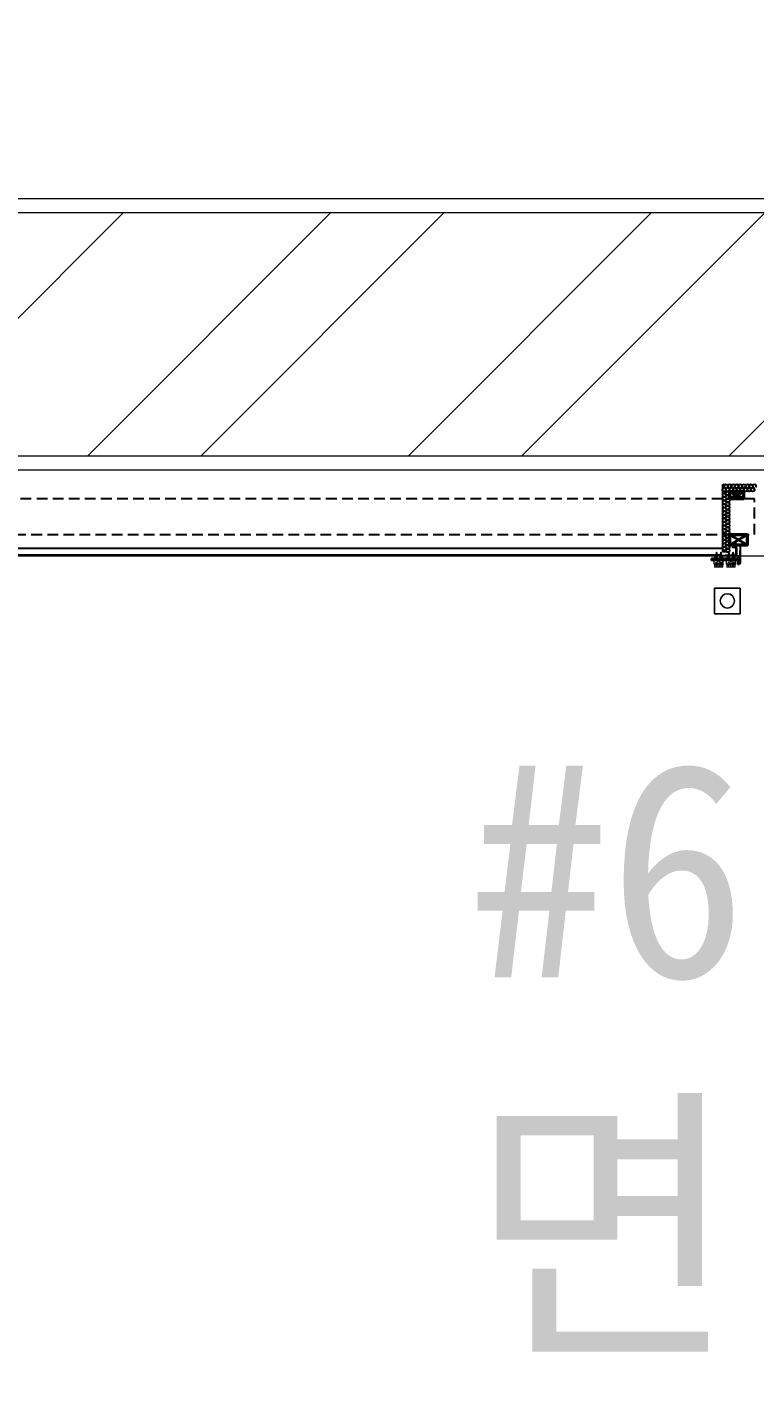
# Model space of a CAD drawing. Header units: millimetres. Extents: x 4003075 to 5615882, y 1445368 to 2591247.
# Drawn here: x 5404935 to 5410025, y 2423456 to 2433065 of the extents above; entities that cross this region are included whole.
import ezdxf

# ---------------------------------------------------------------- set-up
doc = ezdxf.new("R2010")
doc.units = ezdxf.units.MM
doc.linetypes.add('XR-평면도$0$HID', pattern=[2, 1.1, -0.9])
doc.linetypes.add('XR-평면도$0$HIDDEN', pattern=[0.375, 0.25, -0.125])
doc.layers.add('A_Text', color=3, linetype='Continuous')
doc.layers.add('XR-평면도$0$HAT', color=9, linetype='Continuous')
for name, color, linetype, lineweight in [('XR-평면도$0$A-CNTL', 9, 'Continuous', 15), ('XR-평면도$0$A-CONC-LIN1', 9, 'Continuous', 40), ('XR-평면도$0$A-DWXM-SHUT', 9, 'Continuous', 25), ('XR-평면도$0$A-ELEV-LIN3', 9, 'Continuous', 18), ('XR-평면도$0$A-FFXM-EQP', 9, 'Continuous', 15), ('XR-평면도$0$A-WAXM-PANL', 9, 'Continuous', 20), ('XR-평면도$0$A-XXXX-HID', 9, 'Continuous', 18), ('XR-평면도$0$A-XXXX-STL', 9, 'Continuous', 25)]:
    doc.layers.add(name, color=color, linetype=linetype, lineweight=lineweight)
doc.styles.add('돋움', font='')
doc.styles.get('돋움').set_extended_font_data('DotumChe')
pattern_1 = [(45, (5195882, 1106247), (-1122.532, 1122.532), []), (45, (5195882, 1107040.7), (-1122.532, 1122.532), [])]

# ---------------------------------------------------------------- blocks, each defined once
blk = doc.blocks.new('XR-평면도$0$중심선(210216)')
at = {"layer": 'XR-평면도$0$A-CNTL', "ltscale": 300}
blk.add_lwpolyline([(-10000, 90000), (186000, 90000)], dxfattribs=at)
blk = doc.blocks.new('XR-평면도$0$b1')
at = {"layer": 'XR-평면도$0$A-XXXX-HID'}
blk.add_lwpolyline([(0, 180), (180, 180), (180, 0), (0, 0), (0, 180)], dxfattribs=at)
blk.add_circle((90, 90), 50, dxfattribs=at)
blk = doc.blocks.new('XR-평면도$0$단열재(PANEL)')
at = {"layer": 'XR-평면도$0$HAT'}
blk.add_lwpolyline([(0, 0, 0.618034), (-40, 20), (-60, 5, -2), (-60, 45), (-40, 30, 2), (-40, 70), (-60, 55, -2), (-60, 95), (-40, 80, 2), (-40, 120), (-60, 105, -2), (-60, 145), (-40, 130, 2), (-40, 170), (-60, 155, -2), (-60, 195), (-40, 180, 2), (-40, 220), (-60, 205, -2), (-60, 245), (-40, 230, 2), (-40, 270), (-60, 255, -2), (-60, 295), (-40, 280, 2), (-40, 320), (-60, 305, -2), (-60, 345), (-40, 330, 2), (-40, 370), (-60, 355, -2), (-60, 395), (-40, 380, 2), (-40, 420), (-60, 405, -2), (-60, 445), (-40, 430, 2), (-40, 470), (-60, 455, -2), (-60, 495), (-40, 480, 2), (-40, 520), (-60, 505, -2), (-60, 545), (-40, 530, 2), (-40, 570), (-60, 555, -2), (-60, 595), (-40, 580, 2), (-40, 620), (-60, 605, -2), (-60, 645), (-40, 630, 2), (-40, 670), (-60, 655, -2), (-60, 695), (-40, 680, 2), (-40, 720), (-60, 705, -2), (-60, 745), (-40, 730, 2), (-40, 770), (-60, 755, -2), (-60, 795), (-40, 780, 2), (-40, 820), (-60, 805, -2), (-60, 845), (-40, 830, 0.509758), (-1, 842, 0.509758)], format="xyb", dxfattribs=at)
blk = doc.blocks.new('XR-평면도$0$셔터(9600)230515')
at = {"layer": 'XR-평면도$0$A-FFXM-EQP'}
h = blk.add_hatch(color=256, dxfattribs=at)
h.paths.add_polyline_path([(9728.4, 328.7, 0.016306), (9730.1, 328.5, 1.195216), (9732.3, 330, 0.543341), (9730, 329.5, -0.013697), (9728.4, 330)])
h.paths.add_polyline_path([(9728.4, 328.7), (9728.4, 330, -0.012355), (9726.9, 330.4), (9726.8, 330.4, -0.213645), (9726.1, 330.7, -0.195215), (9709.1, 346.5), (9709.1, 345.2, 0.261268)])
at = {"color": 1}
for p, q in [((9727.3, 252.3, 0), (9847.7, 322.7, 0)), ((9727.3, 322.7, 0), (9847.7, 252.3, 0)), ((9727.3, -2.3, 0), (9822.7, -47.7, 0)), ((9727.3, -47.7, 0), (9822.7, -2.3, 0))]:
    blk.add_line(p, q, dxfattribs=at)
at = {"color": 3, "elevation": 0}
for points in [[(9850, 250), (9725, 250), (9725, 325), (9850, 325)], [(9847.7, 252.3), (9727.3, 252.3), (9727.3, 322.7), (9847.7, 322.7)], [(9825, 0), (9725, 0), (9725, -50), (9825, -50)], [(9822.7, -2.3), (9727.3, -2.3), (9727.3, -47.7), (9822.7, -47.7)]]:
    blk.add_lwpolyline(points, close=True, dxfattribs=at)
at = {"layer": 'XR-평면도$0$A-DWXM-SHUT', "ltscale": 20}
for p, q in [((9671.8, 395.9), (279.2, 395.9)), ((9599.7, 433.4), (9599.7, 418.4)), ((9783.8, 433.4), (9599.7, 433.4)), ((9783.8, 418.4), (9599.7, 418.4)), ((9689, 399.1), (9608.2, 399.1)), ((9608.2, 399.1), (9608.2, 395.9)), ((9689, 399.1), (9689, 395.9)), ((9775, 399.1), (9694.2, 399.1)), ((9694.2, 399.1), (9694.2, 395.9)), ((9775, 399.1), (9694.2, 399.1)), ((9694.2, 395.9), (9770.8, 395.9)), ((9770.8, 395.9), (9770.8, 345)), ((9771.8, 395.9), (9771.8, 345)), ((9775, 399.1), (9775, 341.8)), ((9778.8, 449.1), (9783.8, 459.1)), ((9778.8, 449.1), (9782.4, 449.1)), ((9778.8, 402.3), (9795.6, 402.3)), ((9778.8, 402.3), (9778.8, 399.1)), ((9778.8, 399.1), (9798.8, 399.1)), ((9782.4, 449.1), (9785.8, 455.9)), ((9783.8, 459.1), (9793.8, 459.1)), ((9783.8, 449.1), (9783.8, 407.4)), ((9785.8, 455.9), (9791.8, 455.9)), ((9795.6, 448.4), (9791.8, 455.9)), ((9798.8, 449.1), (9793.8, 459.1)), ((9793.8, 449.1), (9793.8, 407.4)), ((9795.6, 448.4), (9795.6, 402.3)), ((9798.8, 449.1), (9798.8, 364.9)), ((9798.8, 326.6), (9798.8, 449.1)), ((9798.8, 449.1), (9800.4, 449.1)), ((9800.4, 325), (9800.4, 449.1)), ((129.2, 345), (9671.8, 345)), ((9746.5, 341.8), (9746.5, 345)), ((9775, 341.8), (9746.5, 341.8)), ((9798.8, 326.6), (9752.5, 326.6)), ((9752.5, 326.6), (9752.5, 325)), ((9798.8, 326.6, 0), (9752.5, 326.6, 0)), ((9752.5, 326.6, 0), (9752.5, 325, 0)), ((9800.4, 325), (9752.5, 325))]:
    blk.add_line(p, q, dxfattribs=at)
for centre, start, end in [((9788.8, 449.1, 0), 0, 180), ((9788.8, 407.4, 0), 180, 0)]:
    blk.add_arc(centre, 5, start, end, dxfattribs=at)
at = {"layer": 'XR-평면도$0$A-FFXM-EQP'}
for p, q in [((9684.2, 434.9), (9614.2, 434.9)), ((9684.2, 416.4), (9614.2, 416.4)), ((9684.2, 401.4), (9614.2, 401.4)), ((9614.2, 401.4), (9614.2, 399.1)), ((9617.4, 458.4), (9617.9, 459.4)), ((9617.4, 458.4), (9617.4, 436.4)), ((9630.4, 458.4), (9617.4, 458.4)), ((9630.4, 459.4), (9617.9, 459.4)), ((9624.8, 434.9), (9618.2, 435.4)), ((9620.4, 459.4), (9620.4, 479.1)), ((9677.9, 479.1), (9620.4, 479.1)), ((9620.4, 435.1), (9620.4, 434.9)), ((9620.4, 401.4), (9620.4, 416.4)), ((9620.4, 401.4), (9620.4, 402.4)), ((9628.7, 408.9), (9628.7, 405.2)), ((9628.7, 405.2), (9639.2, 405.2)), ((9629.8, 399.1), (9635.7, 401.4)), ((9629.8, 397.2), (9638.1, 400.6)), ((9629.8, 397.2), (9638.1, 400.6)), ((9629.8, 395.4), (9638.1, 398.8)), ((9629.8, 395.4), (9638.1, 398.8)), ((9629.8, 393.6), (9638.1, 397)), ((9629.8, 393.6), (9638.1, 397)), ((9629.8, 391.7), (9638.1, 395.1)), ((9629.8, 391.7), (9638.1, 395.1)), ((9629.8, 389.9), (9638.1, 393.3)), ((9629.8, 389.9), (9638.1, 393.3)), ((9629.8, 388.1), (9638.1, 391.5)), ((9629.8, 388.1), (9638.1, 391.5)), ((9629.8, 386.2), (9638.1, 389.6)), ((9629.8, 386.2), (9638.1, 389.6)), ((9629.8, 384.4), (9638.1, 387.8)), ((9629.8, 384.4), (9638.1, 387.8)), ((9629.8, 382.6), (9638.1, 386)), ((9629.8, 382.6), (9638.1, 386)), ((9629.9, 409.4), (9638, 409.4)), ((9630.2, 446.4), (9630.2, 459.4)), ((9630.4, 446.4), (9630.4, 459.4)), ((9630.8, 399.9), (9630.8, 401.4)), ((9630.8, 398), (9630.8, 399.1)), ((9630.8, 396.2), (9630.8, 397.2)), ((9630.8, 394.4), (9630.8, 395.4)), ((9630.8, 392.5), (9630.8, 393.6)), ((9630.8, 390.7), (9630.8, 391.7)), ((9630.8, 388.9), (9630.8, 389.9)), ((9630.8, 387), (9630.8, 388.1)), ((9630.8, 385.2), (9630.8, 386.2)), ((9630.8, 383.4), (9630.8, 384.4)), ((9631.3, 408.9), (9631.3, 405.2)), ((9634, 446.4), (9634, 459.4)), ((9643.7, 459.4), (9634, 459.4)), ((9643.7, 458.4), (9634, 458.4)), ((9634.2, 446.4), (9634.2, 459.4)), ((9636.7, 408.9), (9636.7, 405.2)), ((9637.1, 400.6), (9637.1, 401.4)), ((9637.1, 398.8), (9637.1, 399.8)), ((9637.1, 397), (9637.1, 398)), ((9637.1, 395.1), (9637.1, 396.2)), ((9637.1, 393.3), (9637.1, 394.3)), ((9637.1, 391.5), (9637.1, 392.5)), ((9637.1, 389.6), (9637.1, 390.7)), ((9637.1, 387.8), (9637.1, 388.8)), ((9637.1, 386), (9637.1, 387)), ((9637.1, 384.1), (9637.1, 385.2)), ((9639.2, 408.9), (9639.2, 405.2)), ((9643.7, 459.4), (9643.7, 451.6)), ((9644.2, 451.9), (9644.2, 478.1)), ((9653.2, 479.1), (9645.2, 479.1)), ((9654.2, 451.9), (9654.2, 478.1)), ((9654.7, 459.4), (9654.7, 451.6)), ((9664.4, 459.4), (9654.7, 459.4)), ((9664.4, 458.4), (9654.7, 458.4)), ((9658.7, 408.9), (9658.7, 405.2)), ((9658.7, 405.2), (9669.2, 405.2)), ((9659.8, 399.1), (9665.7, 401.4)), ((9659.8, 397.2), (9668.1, 400.6)), ((9659.8, 397.2), (9668.1, 400.6)), ((9659.8, 395.4), (9668.1, 398.8)), ((9659.8, 395.4), (9668.1, 398.8)), ((9659.8, 393.6), (9668.1, 397)), ((9659.8, 393.6), (9668.1, 397)), ((9659.8, 391.7), (9668.1, 395.1)), ((9659.8, 391.7), (9668.1, 395.1)), ((9659.8, 389.9), (9668.1, 393.3)), ((9659.8, 389.9), (9668.1, 393.3)), ((9659.8, 388.1), (9668.1, 391.5)), ((9659.8, 388.1), (9668.1, 391.5)), ((9659.8, 386.2), (9668.1, 389.6)), ((9659.8, 386.2), (9668.1, 389.6)), ((9659.8, 384.4), (9668.1, 387.8)), ((9659.8, 384.4), (9668.1, 387.8)), ((9659.8, 382.6), (9668.1, 386)), ((9659.8, 382.6), (9668.1, 386)), ((9659.9, 409.4), (9668, 409.4)), ((9660.8, 399.9), (9660.8, 401.4)), ((9660.8, 398), (9660.8, 399.1)), ((9660.8, 396.2), (9660.8, 397.2)), ((9660.8, 394.4), (9660.8, 395.4)), ((9660.8, 392.5), (9660.8, 393.6)), ((9660.8, 390.7), (9660.8, 391.7)), ((9660.8, 388.9), (9660.8, 389.9)), ((9660.8, 387), (9660.8, 388.1)), ((9660.8, 385.2), (9660.8, 386.2)), ((9660.8, 383.4), (9660.8, 384.4)), ((9661.3, 408.9), (9661.3, 405.2)), ((9664.2, 446.4), (9664.2, 459.4)), ((9664.4, 446.4), (9664.4, 459.4)), ((9666.7, 408.9), (9666.7, 405.2)), ((9667.1, 400.6), (9667.1, 401.4)), ((9667.1, 398.8), (9667.1, 399.8)), ((9667.1, 397), (9667.1, 398)), ((9667.1, 395.1), (9667.1, 396.2)), ((9667.1, 393.3), (9667.1, 394.3)), ((9667.1, 391.5), (9667.1, 392.5)), ((9667.1, 389.6), (9667.1, 390.7)), ((9667.1, 387.8), (9667.1, 388.8)), ((9667.1, 386), (9667.1, 387)), ((9667.1, 384.1), (9667.1, 385.2)), ((9668, 446.4), (9668, 459.4)), ((9680.5, 459.4), (9668, 459.4)), ((9680.9, 458.4), (9668, 458.4)), ((9668.2, 446.4), (9668.2, 459.4)), ((9669.2, 408.9), (9669.2, 405.2)), ((9673.5, 434.9), (9680.2, 435.4)), ((9677.9, 479.1), (9677.9, 459.4)), ((9677.9, 435.1), (9677.9, 434.9)), ((9677.9, 416.4), (9677.9, 402.4)), ((9677.9, 401.4), (9677.9, 402.4)), ((9680.9, 458.4), (9680.5, 459.4)), ((9680.9, 458.4), (9680.9, 436.4)), ((9684.2, 401.4), (9684.2, 399.1)), ((9770.1, 434.9), (9700.1, 434.9)), ((9770.1, 416.4), (9700.1, 416.4)), ((9770.1, 401.4), (9700.1, 401.4)), ((9700.1, 401.4), (9700.1, 399.1)), ((9703.4, 458.4), (9703.9, 459.4)), ((9703.4, 458.4), (9703.4, 436.4)), ((9716.3, 458.4), (9703.4, 458.4)), ((9716.3, 459.4), (9703.9, 459.4)), ((9710.8, 434.9), (9704.2, 435.4)), ((9706.4, 459.4), (9706.4, 479.1)), ((9763.9, 479.1), (9706.4, 479.1)), ((9706.4, 435.1), (9706.4, 434.9)), ((9706.4, 401.4), (9706.4, 416.4)), ((9706.4, 401.4), (9706.4, 402.4)), ((9714.7, 408.9), (9714.7, 405.2)), ((9714.7, 405.2), (9725.2, 405.2)), ((9715.8, 399.1), (9721.7, 401.4)), ((9715.8, 397.2), (9724.1, 400.6)), ((9715.8, 397.2), (9724.1, 400.6)), ((9715.8, 395.4), (9724.1, 398.8)), ((9715.8, 395.4), (9724.1, 398.8)), ((9715.8, 393.6), (9724.1, 397)), ((9715.8, 393.6), (9724.1, 397)), ((9715.8, 391.7), (9724.1, 395.1)), ((9715.8, 391.7), (9724.1, 395.1)), ((9715.8, 389.9), (9724.1, 393.3)), ((9715.8, 389.9), (9724.1, 393.3)), ((9715.8, 388.1), (9724.1, 391.5)), ((9715.8, 388.1), (9724.1, 391.5)), ((9715.8, 386.2), (9724.1, 389.6)), ((9715.8, 386.2), (9724.1, 389.6)), ((9715.8, 384.4), (9724.1, 387.8)), ((9715.8, 384.4), (9724.1, 387.8)), ((9715.8, 382.6), (9724.1, 386)), ((9715.8, 382.6), (9724.1, 386)), ((9715.9, 409.4), (9724, 409.4)), ((9716.1, 446.4), (9716.1, 459.4)), ((9716.3, 446.4), (9716.3, 459.4)), ((9716.8, 399.9), (9716.8, 401.4)), ((9716.8, 398), (9716.8, 399.1)), ((9716.8, 396.2), (9716.8, 397.2)), ((9716.8, 394.4), (9716.8, 395.4)), ((9716.8, 392.5), (9716.8, 393.6)), ((9716.8, 390.7), (9716.8, 391.7)), ((9716.8, 388.9), (9716.8, 389.9)), ((9716.8, 387), (9716.8, 388.1)), ((9716.8, 385.2), (9716.8, 386.2)), ((9716.8, 383.4), (9716.8, 384.4)), ((9717.2, 408.9), (9717.2, 405.2)), ((9719.9, 446.4), (9719.9, 459.4)), ((9729.6, 459.4), (9719.9, 459.4)), ((9729.6, 458.4), (9719.9, 458.4)), ((9720.1, 446.4), (9720.1, 459.4)), ((9722.7, 408.9), (9722.7, 405.2)), ((9723.1, 400.6), (9723.1, 401.4)), ((9723.1, 398.8), (9723.1, 399.8)), ((9723.1, 397), (9723.1, 398)), ((9723.1, 395.1), (9723.1, 396.2)), ((9723.1, 393.3), (9723.1, 394.3)), ((9723.1, 391.5), (9723.1, 392.5)), ((9723.1, 389.6), (9723.1, 390.7)), ((9723.1, 387.8), (9723.1, 388.8)), ((9723.1, 386), (9723.1, 387)), ((9723.1, 384.1), (9723.1, 385.2)), ((9725.2, 408.9), (9725.2, 405.2)), ((9729.6, 459.4), (9729.6, 451.6)), ((9730.1, 451.9), (9730.1, 478.1)), ((9739.1, 479.1), (9731.1, 479.1)), ((9740.1, 451.9), (9740.1, 478.1)), ((9740.6, 459.4), (9740.6, 451.6)), ((9750.3, 459.4), (9740.6, 459.4)), ((9750.3, 458.4), (9740.6, 458.4)), ((9744.7, 408.9), (9744.7, 405.2)), ((9744.7, 405.2), (9755.2, 405.2)), ((9745.8, 399.1), (9751.7, 401.4)), ((9745.8, 397.2), (9754.1, 400.6)), ((9745.8, 397.2), (9754.1, 400.6)), ((9745.8, 395.4), (9754.1, 398.8)), ((9745.8, 395.4), (9754.1, 398.8)), ((9745.8, 393.6), (9754.1, 397)), ((9745.8, 393.6), (9754.1, 397)), ((9745.8, 391.7), (9754.1, 395.1)), ((9745.8, 391.7), (9754.1, 395.1)), ((9745.8, 389.9), (9754.1, 393.3)), ((9745.8, 389.9), (9754.1, 393.3)), ((9745.8, 388.1), (9754.1, 391.5)), ((9745.8, 388.1), (9754.1, 391.5)), ((9745.8, 386.2), (9754.1, 389.6)), ((9745.8, 386.2), (9754.1, 389.6)), ((9745.8, 384.4), (9754.1, 387.8)), ((9745.8, 384.4), (9754.1, 387.8)), ((9745.8, 382.6), (9754.1, 386)), ((9745.8, 382.6), (9754.1, 386)), ((9745.9, 409.4), (9754, 409.4)), ((9746.8, 399.9), (9746.8, 401.4)), ((9746.8, 398), (9746.8, 399.1)), ((9746.8, 396.2), (9746.8, 397.2)), ((9746.8, 394.4), (9746.8, 395.4)), ((9746.8, 392.5), (9746.8, 393.6)), ((9746.8, 390.7), (9746.8, 391.7)), ((9746.8, 388.9), (9746.8, 389.9)), ((9746.8, 387), (9746.8, 388.1)), ((9746.8, 385.2), (9746.8, 386.2)), ((9746.8, 383.4), (9746.8, 384.4)), ((9747.2, 408.9), (9747.2, 405.2)), ((9750.1, 446.4), (9750.1, 459.4)), ((9750.3, 446.4), (9750.3, 459.4)), ((9752.7, 408.9), (9752.7, 405.2)), ((9753.1, 400.6), (9753.1, 401.4)), ((9753.1, 398.8), (9753.1, 399.8)), ((9753.1, 397), (9753.1, 398)), ((9753.1, 395.1), (9753.1, 396.2)), ((9753.1, 393.3), (9753.1, 394.3)), ((9753.1, 391.5), (9753.1, 392.5)), ((9753.1, 389.6), (9753.1, 390.7)), ((9753.1, 387.8), (9753.1, 388.8)), ((9753.1, 386), (9753.1, 387)), ((9753.1, 384.1), (9753.1, 385.2)), ((9753.9, 446.4), (9753.9, 459.4)), ((9766.4, 459.4), (9753.9, 459.4)), ((9766.9, 458.4), (9753.9, 458.4)), ((9754.1, 446.4), (9754.1, 459.4)), ((9755.2, 408.9), (9755.2, 405.2)), ((9759.5, 434.9), (9766.1, 435.4)), ((9763.9, 479.1), (9763.9, 459.4)), ((9763.9, 435.1), (9763.9, 434.9)), ((9763.9, 416.4), (9763.9, 402.4)), ((9763.9, 401.4), (9763.9, 402.4)), ((9766.9, 458.4), (9766.4, 459.4)), ((9766.9, 458.4), (9766.9, 436.4)), ((9770.1, 401.4), (9770.1, 399.1)), ((9630.8, 379.1), (9630.8, 382.6)), ((9635.1, 382.9), (9638.1, 384.1)), ((9635.1, 382.9), (9638.1, 384.1)), ((9637.1, 379.1), (9637.1, 383.3)), ((9660.8, 379.1), (9660.8, 382.6)), ((9665.1, 382.9), (9668.1, 384.1)), ((9665.1, 382.9), (9668.1, 384.1)), ((9667.1, 379.1), (9667.1, 383.3)), ((9716.8, 379.1), (9716.8, 382.6)), ((9721.1, 382.9), (9724.1, 384.1)), ((9721.1, 382.9), (9724.1, 384.1)), ((9723.1, 379.1), (9723.1, 383.3)), ((9726.8, 335.3), (9734.4, 335.3)), ((9726.8, 335.3, 0), (9734.4, 335.3, 0)), ((9726.8, 330.4), (9730.4, 330.4)), ((9726.8, 330.4, 0), (9730.4, 330.4, 0)), ((9729.3, 327.2), (9728.4, 327.2)), ((9728.4, 326), (9728.4, 327.2)), ((9729.3, 327.2, 0), (9728.4, 327.2, 0)), ((9728.4, 326, 0), (9728.4, 327.2, 0)), ((9728.4, 326), (9746.3, 326)), ((9728.4, 326, 0), (9746.3, 326, 0)), ((9729.3, 327.6), (9730.4, 327.6)), ((9729.3, 327.2), (9729.3, 327.6)), ((9729.3, 327.6, 0), (9730.4, 327.6, 0)), ((9729.3, 327.2, 0), (9729.3, 327.6, 0)), ((9730.6, 326), (9746.9, 326)), ((9730.6, 326, 0), (9746.9, 326, 0)), ((9735.3, 331.6), (9736.3, 328.5)), ((9735.3, 331.6, 0), (9736.3, 328.5, 0)), ((9746.9, 327.8), (9737.1, 327.8)), ((9746.9, 327.8, 0), (9737.1, 327.8, 0)), ((9744.1, 327.8), (9738.6, 327.8)), ((9744.1, 327.8, 0), (9738.6, 327.8, 0)), ((9746.8, 379.1), (9746.8, 382.6)), ((9746.9, 326), (9746.9, 327.8)), ((9746.9, 326, 0), (9746.9, 327.8, 0)), ((9751.1, 382.9), (9754.1, 384.1)), ((9751.1, 382.9), (9754.1, 384.1)), ((9753.1, 379.1), (9753.1, 383.3)), ((9759.8, 334.1), (9759.8, 330.4)), ((9759.8, 334.1, 0), (9759.8, 330.4, 0)), ((9759.8, 330.4), (9770.3, 330.4)), ((9759.8, 330.4, 0), (9770.3, 330.4, 0)), ((9760.9, 324.2), (9766.8, 326.6)), ((9760.9, 324.2, 0), (9766.8, 326.6, 0)), ((9760.9, 322.4), (9769.2, 325.8)), ((9760.9, 322.4), (9769.2, 325.8)), ((9760.9, 322.4, 0), (9769.2, 325.8, 0)), ((9760.9, 322.4, 0), (9769.2, 325.8, 0)), ((9760.9, 320.5), (9769.2, 324)), ((9760.9, 320.5), (9769.2, 324)), ((9760.9, 320.5, 0), (9769.2, 324, 0)), ((9760.9, 320.5, 0), (9769.2, 324, 0)), ((9760.9, 318.7), (9769.2, 322.1)), ((9760.9, 318.7), (9769.2, 322.1)), ((9760.9, 318.7, 0), (9769.2, 322.1, 0)), ((9760.9, 318.7, 0), (9769.2, 322.1, 0)), ((9760.9, 316.9), (9769.2, 320.3)), ((9760.9, 316.9), (9769.2, 320.3)), ((9760.9, 316.9, 0), (9769.2, 320.3, 0)), ((9760.9, 316.9, 0), (9769.2, 320.3, 0)), ((9760.9, 315), (9769.2, 318.5)), ((9760.9, 315), (9769.2, 318.5)), ((9760.9, 315, 0), (9769.2, 318.5, 0)), ((9760.9, 315, 0), (9769.2, 318.5, 0)), ((9760.9, 313.2), (9769.2, 316.6)), ((9760.9, 313.2), (9769.2, 316.6)), ((9760.9, 313.2, 0), (9769.2, 316.6, 0)), ((9760.9, 313.2, 0), (9769.2, 316.6, 0)), ((9760.9, 311.4), (9769.2, 314.8)), ((9760.9, 311.4), (9769.2, 314.8)), ((9760.9, 311.4, 0), (9769.2, 314.8, 0)), ((9760.9, 311.4, 0), (9769.2, 314.8, 0)), ((9760.9, 309.5), (9769.2, 313)), ((9760.9, 309.5), (9769.2, 313)), ((9760.9, 309.5, 0), (9769.2, 313, 0)), ((9760.9, 309.5, 0), (9769.2, 313, 0)), ((9760.9, 307.7), (9769.2, 311.1)), ((9760.9, 307.7), (9769.2, 311.1)), ((9760.9, 307.7, 0), (9769.2, 311.1, 0)), ((9760.9, 307.7, 0), (9769.2, 311.1, 0)), ((9761, 337.6), (9769.1, 337.6)), ((9761, 337.6, 0), (9769.1, 337.6, 0)), ((9761.9, 325), (9761.9, 326.6)), ((9761.9, 325, 0), (9761.9, 326.6, 0)), ((9761.9, 323.2), (9761.9, 324.2)), ((9761.9, 323.2, 0), (9761.9, 324.2, 0)), ((9761.9, 321.3), (9761.9, 322.4)), ((9761.9, 321.3, 0), (9761.9, 322.4, 0)), ((9761.9, 319.5), (9761.9, 320.5)), ((9761.9, 319.5, 0), (9761.9, 320.5, 0)), ((9761.9, 317.7), (9761.9, 318.7)), ((9761.9, 317.7, 0), (9761.9, 318.7, 0)), ((9761.9, 315.8), (9761.9, 316.9)), ((9761.9, 315.8, 0), (9761.9, 316.9, 0)), ((9761.9, 314), (9761.9, 315)), ((9761.9, 314, 0), (9761.9, 315, 0)), ((9761.9, 312.2), (9761.9, 313.2)), ((9761.9, 312.2, 0), (9761.9, 313.2, 0)), ((9761.9, 310.3), (9761.9, 311.4)), ((9761.9, 310.3, 0), (9761.9, 311.4, 0)), ((9761.9, 308.5), (9761.9, 309.5)), ((9761.9, 308.5, 0), (9761.9, 309.5, 0)), ((9761.9, 304.2), (9761.9, 307.7)), ((9761.9, 304.2, 0), (9761.9, 307.7, 0)), ((9762.4, 334.1), (9762.4, 330.4)), ((9762.4, 334.1, 0), (9762.4, 330.4, 0)), ((9766.2, 308), (9769.2, 309.3)), ((9766.2, 308), (9769.2, 309.3)), ((9766.2, 308, 0), (9769.2, 309.3, 0)), ((9766.2, 308, 0), (9769.2, 309.3, 0)), ((9767.8, 334.1), (9767.8, 330.4)), ((9767.8, 334.1, 0), (9767.8, 330.4, 0)), ((9768.2, 325.8), (9768.2, 326.6)), ((9768.2, 325.8, 0), (9768.2, 326.6, 0)), ((9768.2, 324), (9768.2, 325)), ((9768.2, 324, 0), (9768.2, 325, 0)), ((9768.2, 322.1), (9768.2, 323.1)), ((9768.2, 322.1, 0), (9768.2, 323.1, 0)), ((9768.2, 320.3), (9768.2, 321.3)), ((9768.2, 320.3, 0), (9768.2, 321.3, 0)), ((9768.2, 318.5), (9768.2, 319.5)), ((9768.2, 318.5, 0), (9768.2, 319.5, 0)), ((9768.2, 316.6), (9768.2, 317.6)), ((9768.2, 316.6, 0), (9768.2, 317.6, 0)), ((9768.2, 314.8), (9768.2, 315.8)), ((9768.2, 314.8, 0), (9768.2, 315.8, 0)), ((9768.2, 313), (9768.2, 314)), ((9768.2, 313, 0), (9768.2, 314, 0)), ((9768.2, 311.1), (9768.2, 312.1)), ((9768.2, 311.1, 0), (9768.2, 312.1, 0)), ((9768.2, 309.3), (9768.2, 310.3)), ((9768.2, 309.3, 0), (9768.2, 310.3, 0)), ((9768.2, 304.2), (9768.2, 308.5)), ((9768.2, 304.2, 0), (9768.2, 308.5, 0)), ((9770.3, 334.1), (9770.3, 330.4)), ((9770.3, 334.1, 0), (9770.3, 330.4, 0))]:
    blk.add_line(p, q, dxfattribs=at)
at = {"layer": 'XR-평면도$0$A-FFXM-EQP', "linetype": 'XR-평면도$0$HID'}
for p, q in [((9684.3, 432.9), (9614.2, 432.9)), ((9684.3, 418.4), (9614.2, 418.4)), ((9629.2, 459.4), (9629.2, 469.1)), ((9629.2, 469.1), (9635.2, 469.1)), ((9629.2, 413.4), (9629.2, 416.4)), ((9629.2, 413.4), (9635.2, 413.4)), ((9629.4, 459.4), (9629.4, 468.9)), ((9634.9, 468.9), (9629.4, 468.9)), ((9629.4, 413.7), (9629.4, 416.4)), ((9629.4, 413.7), (9634.9, 413.7)), ((9634.9, 459.4), (9634.9, 468.9)), ((9634.9, 413.7), (9634.9, 416.4)), ((9635.2, 459.4), (9635.2, 469.1)), ((9635.2, 413.4), (9635.2, 416.4)), ((9663.2, 459.4), (9663.2, 469.1)), ((9663.2, 469.1), (9669.2, 469.1)), ((9663.2, 413.4), (9663.2, 416.4)), ((9663.2, 413.4), (9669.2, 413.4)), ((9663.4, 459.4), (9663.4, 468.9)), ((9668.9, 468.9), (9663.4, 468.9)), ((9663.4, 413.7), (9663.4, 416.4)), ((9663.4, 413.7), (9668.9, 413.7)), ((9668.9, 459.4), (9668.9, 468.9)), ((9668.9, 413.7), (9668.9, 416.4)), ((9669.2, 459.4), (9669.2, 469.1)), ((9669.2, 413.4), (9669.2, 416.4)), ((9770.1, 432.9), (9700.1, 432.9)), ((9770.3, 418.4), (9700.1, 418.4)), ((9715.1, 459.4), (9715.1, 469.1)), ((9715.1, 469.1), (9721.1, 469.1)), ((9715.1, 413.4), (9715.1, 416.4)), ((9715.1, 413.4), (9721.1, 413.4)), ((9715.4, 459.4), (9715.4, 468.9)), ((9720.9, 468.9), (9715.4, 468.9)), ((9715.4, 413.7), (9715.4, 416.4)), ((9715.4, 413.7), (9720.9, 413.7)), ((9720.9, 459.4), (9720.9, 468.9)), ((9720.9, 413.7), (9720.9, 416.4)), ((9721.1, 459.4), (9721.1, 469.1)), ((9721.1, 413.4), (9721.1, 416.4)), ((9749.1, 459.4), (9749.1, 469.1)), ((9749.1, 469.1), (9755.1, 469.1)), ((9749.1, 413.4), (9749.1, 416.4)), ((9749.1, 413.4), (9755.1, 413.4)), ((9749.4, 459.4), (9749.4, 468.9)), ((9754.9, 468.9), (9749.4, 468.9)), ((9749.4, 413.7), (9749.4, 416.4)), ((9749.4, 413.7), (9754.9, 413.7)), ((9754.9, 459.4), (9754.9, 468.9)), ((9754.9, 413.7), (9754.9, 416.4)), ((9755.1, 459.4), (9755.1, 469.1)), ((9755.1, 413.4), (9755.1, 416.4))]:
    blk.add_line(p, q, dxfattribs=at)
at = {"layer": 'XR-평면도$0$A-FFXM-EQP', "color": 7}
blk.add_line((9770.1, 399.1), (9700.1, 399.1), dxfattribs=at)
at = {"layer": 'XR-평면도$0$A-FFXM-EQP'}
for points in [[(9638.3, 405.2), (9629.7, 405.2), (9625, 402.2), (9643, 402.2)], [(9643, 402.2), (9625, 402.2), (9625, 401.4), (9643, 401.4)], [(9638.1, 400.6), (9637.1, 399.8), (9630.8, 397.2), (9629.8, 397.2), (9630.8, 398), (9637.1, 400.6)], [(9638.1, 398.8), (9637.1, 398), (9630.8, 395.4), (9629.8, 395.4), (9630.8, 396.2), (9637.1, 398.8)], [(9638.1, 397), (9637.1, 396.2), (9630.8, 393.6), (9629.8, 393.6), (9630.8, 394.4), (9637.1, 397)], [(9638.1, 395.1), (9637.1, 394.3), (9630.8, 391.7), (9629.8, 391.7), (9630.8, 392.5), (9637.1, 395.1)], [(9638.1, 393.3), (9637.1, 392.5), (9630.8, 389.9), (9629.8, 389.9), (9630.8, 390.7), (9637.1, 393.3)], [(9638.1, 391.5), (9637.1, 390.7), (9630.8, 388.1), (9629.8, 388.1), (9630.8, 388.9), (9637.1, 391.5)], [(9638.1, 389.6), (9637.1, 388.8), (9630.8, 386.2), (9629.8, 386.2), (9630.8, 387), (9637.1, 389.6)], [(9638.1, 387.8), (9637.1, 387), (9630.8, 384.4), (9629.8, 384.4), (9630.8, 385.2), (9637.1, 387.8)], [(9638.1, 386), (9637.1, 385.2), (9630.8, 382.6), (9629.8, 382.6), (9630.8, 383.4), (9637.1, 386)], [(9668.3, 405.2), (9659.7, 405.2), (9655, 402.2), (9673, 402.2)], [(9673, 402.2), (9655, 402.2), (9655, 401.4), (9673, 401.4)], [(9668.1, 400.6), (9667.1, 399.8), (9660.8, 397.2), (9659.8, 397.2), (9660.8, 398), (9667.1, 400.6)], [(9668.1, 398.8), (9667.1, 398), (9660.8, 395.4), (9659.8, 395.4), (9660.8, 396.2), (9667.1, 398.8)], [(9668.1, 397), (9667.1, 396.2), (9660.8, 393.6), (9659.8, 393.6), (9660.8, 394.4), (9667.1, 397)], [(9668.1, 395.1), (9667.1, 394.3), (9660.8, 391.7), (9659.8, 391.7), (9660.8, 392.5), (9667.1, 395.1)], [(9668.1, 393.3), (9667.1, 392.5), (9660.8, 389.9), (9659.8, 389.9), (9660.8, 390.7), (9667.1, 393.3)], [(9668.1, 391.5), (9667.1, 390.7), (9660.8, 388.1), (9659.8, 388.1), (9660.8, 388.9), (9667.1, 391.5)], [(9668.1, 389.6), (9667.1, 388.8), (9660.8, 386.2), (9659.8, 386.2), (9660.8, 387), (9667.1, 389.6)], [(9668.1, 387.8), (9667.1, 387), (9660.8, 384.4), (9659.8, 384.4), (9660.8, 385.2), (9667.1, 387.8)], [(9668.1, 386), (9667.1, 385.2), (9660.8, 382.6), (9659.8, 382.6), (9660.8, 383.4), (9667.1, 386)], [(9724.2, 405.2), (9715.6, 405.2), (9710.9, 402.2), (9728.9, 402.2)], [(9728.9, 402.2), (9710.9, 402.2), (9710.9, 401.4), (9728.9, 401.4)], [(9724.1, 400.6), (9723.1, 399.8), (9716.8, 397.2), (9715.8, 397.2), (9716.8, 398), (9723.1, 400.6)], [(9724.1, 398.8), (9723.1, 398), (9716.8, 395.4), (9715.8, 395.4), (9716.8, 396.2), (9723.1, 398.8)], [(9724.1, 397), (9723.1, 396.2), (9716.8, 393.6), (9715.8, 393.6), (9716.8, 394.4), (9723.1, 397)], [(9724.1, 395.1), (9723.1, 394.3), (9716.8, 391.7), (9715.8, 391.7), (9716.8, 392.5), (9723.1, 395.1)], [(9724.1, 393.3), (9723.1, 392.5), (9716.8, 389.9), (9715.8, 389.9), (9716.8, 390.7), (9723.1, 393.3)], [(9724.1, 391.5), (9723.1, 390.7), (9716.8, 388.1), (9715.8, 388.1), (9716.8, 388.9), (9723.1, 391.5)], [(9724.1, 389.6), (9723.1, 388.8), (9716.8, 386.2), (9715.8, 386.2), (9716.8, 387), (9723.1, 389.6)], [(9724.1, 387.8), (9723.1, 387), (9716.8, 384.4), (9715.8, 384.4), (9716.8, 385.2), (9723.1, 387.8)], [(9724.1, 386), (9723.1, 385.2), (9716.8, 382.6), (9715.8, 382.6), (9716.8, 383.4), (9723.1, 386)], [(9754.2, 405.2), (9745.6, 405.2), (9740.9, 402.2), (9758.9, 402.2)], [(9758.9, 402.2), (9740.9, 402.2), (9740.9, 401.4), (9758.9, 401.4)], [(9754.1, 400.6), (9753.1, 399.8), (9746.8, 397.2), (9745.8, 397.2), (9746.8, 398), (9753.1, 400.6)], [(9754.1, 398.8), (9753.1, 398), (9746.8, 395.4), (9745.8, 395.4), (9746.8, 396.2), (9753.1, 398.8)], [(9754.1, 397), (9753.1, 396.2), (9746.8, 393.6), (9745.8, 393.6), (9746.8, 394.4), (9753.1, 397)], [(9754.1, 395.1), (9753.1, 394.3), (9746.8, 391.7), (9745.8, 391.7), (9746.8, 392.5), (9753.1, 395.1)], [(9754.1, 393.3), (9753.1, 392.5), (9746.8, 389.9), (9745.8, 389.9), (9746.8, 390.7), (9753.1, 393.3)], [(9754.1, 391.5), (9753.1, 390.7), (9746.8, 388.1), (9745.8, 388.1), (9746.8, 388.9), (9753.1, 391.5)], [(9754.1, 389.6), (9753.1, 388.8), (9746.8, 386.2), (9745.8, 386.2), (9746.8, 387), (9753.1, 389.6)], [(9754.1, 387.8), (9753.1, 387), (9746.8, 384.4), (9745.8, 384.4), (9746.8, 385.2), (9753.1, 387.8)], [(9754.1, 386), (9753.1, 385.2), (9746.8, 382.6), (9745.8, 382.6), (9746.8, 383.4), (9753.1, 386)], [(9638.1, 384.1), (9637.1, 383.3), (9636.1, 382.9), (9635.1, 382.9), (9636.1, 383.7), (9637.1, 384.1)], [(9668.1, 384.1), (9667.1, 383.3), (9666.1, 382.9), (9665.1, 382.9), (9666.1, 383.7), (9667.1, 384.1)], [(9724.1, 384.1), (9723.1, 383.3), (9722.1, 382.9), (9721.1, 382.9), (9722.1, 383.7), (9723.1, 384.1)], [(9754.1, 384.1), (9753.1, 383.3), (9752.1, 382.9), (9751.1, 382.9), (9752.1, 383.7), (9753.1, 384.1)], [(9769.4, 330.4), (9760.8, 330.4), (9756.1, 327.4), (9774.1, 327.4)], [(9774.1, 327.4), (9756.1, 327.4), (9756.1, 326.6), (9774.1, 326.6)], [(9769.2, 325.8), (9768.2, 325), (9761.9, 322.4), (9760.9, 322.4), (9761.9, 323.2), (9768.2, 325.8)], [(9769.2, 324), (9768.2, 323.1), (9761.9, 320.5), (9760.9, 320.5), (9761.9, 321.3), (9768.2, 324)], [(9769.2, 322.1), (9768.2, 321.3), (9761.9, 318.7), (9760.9, 318.7), (9761.9, 319.5), (9768.2, 322.1)], [(9769.2, 320.3), (9768.2, 319.5), (9761.9, 316.9), (9760.9, 316.9), (9761.9, 317.7), (9768.2, 320.3)], [(9769.2, 318.5), (9768.2, 317.6), (9761.9, 315), (9760.9, 315), (9761.9, 315.8), (9768.2, 318.5)], [(9769.2, 316.6), (9768.2, 315.8), (9761.9, 313.2), (9760.9, 313.2), (9761.9, 314), (9768.2, 316.6)], [(9769.2, 314.8), (9768.2, 314), (9761.9, 311.4), (9760.9, 311.4), (9761.9, 312.2), (9768.2, 314.8)], [(9769.2, 313), (9768.2, 312.1), (9761.9, 309.5), (9760.9, 309.5), (9761.9, 310.3), (9768.2, 313)], [(9769.2, 311.1), (9768.2, 310.3), (9761.9, 307.7), (9760.9, 307.7), (9761.9, 308.5), (9768.2, 311.1)], [(9769.2, 309.3), (9768.2, 308.5), (9767.2, 308), (9766.2, 308), (9767.2, 308.9), (9768.2, 309.3)]]:
    blk.add_lwpolyline(points, close=True, dxfattribs=at)
for points in [[(9636.6, 401.4), (9630.8, 399.1), (9629.8, 399.1), (9630.8, 399.9), (9634.7, 401.4)], [(9630.8, 398.6), (9629.8, 399.1), (9630.8, 398.2)], [(9630.8, 396.8), (9629.8, 397.2), (9630.8, 396.4)], [(9630.8, 396.8), (9629.8, 397.2), (9630.8, 396.4)], [(9630.8, 395), (9629.8, 395.4), (9630.8, 394.6)], [(9630.8, 395), (9629.8, 395.4), (9630.8, 394.6)], [(9630.8, 393.1), (9629.8, 393.6), (9630.8, 392.7)], [(9630.8, 393.1), (9629.8, 393.6), (9630.8, 392.7)], [(9630.8, 391.3), (9629.8, 391.7), (9630.8, 390.9)], [(9630.8, 391.3), (9629.8, 391.7), (9630.8, 390.9)], [(9630.8, 389.5), (9629.8, 389.9), (9630.8, 389.1)], [(9630.8, 389.5), (9629.8, 389.9), (9630.8, 389.1)], [(9630.8, 387.7), (9629.8, 388.1), (9630.8, 387.2)], [(9630.8, 387.7), (9629.8, 388.1), (9630.8, 387.2)], [(9630.8, 385.8), (9629.8, 386.2), (9630.8, 385.4)], [(9630.8, 385.8), (9629.8, 386.2), (9630.8, 385.4)], [(9630.8, 384), (9629.8, 384.4), (9630.8, 383.6)], [(9630.8, 384), (9629.8, 384.4), (9630.8, 383.6)], [(9637.1, 401), (9638.1, 400.6), (9637.1, 401.4)], [(9637.1, 399.2), (9638.1, 398.8), (9637.1, 399.6)], [(9637.1, 397.4), (9638.1, 397), (9637.1, 397.8)], [(9637.1, 395.5), (9638.1, 395.1), (9637.1, 395.9)], [(9637.1, 393.7), (9638.1, 393.3), (9637.1, 394.1)], [(9637.1, 391.9), (9638.1, 391.5), (9637.1, 392.3)], [(9637.1, 390), (9638.1, 389.6), (9637.1, 390.4)], [(9637.1, 388.2), (9638.1, 387.8), (9637.1, 388.6)], [(9637.1, 386.4), (9638.1, 386), (9637.1, 386.8)], [(9637.1, 384.5), (9638.1, 384.1), (9637.1, 384.9)], [(9666.6, 401.4), (9660.8, 399.1), (9659.8, 399.1), (9660.8, 399.9), (9664.7, 401.4)], [(9660.8, 398.6), (9659.8, 399.1), (9660.8, 398.2)], [(9660.8, 396.8), (9659.8, 397.2), (9660.8, 396.4)], [(9660.8, 396.8), (9659.8, 397.2), (9660.8, 396.4)], [(9660.8, 395), (9659.8, 395.4), (9660.8, 394.6)], [(9660.8, 395), (9659.8, 395.4), (9660.8, 394.6)], [(9660.8, 393.1), (9659.8, 393.6), (9660.8, 392.7)], [(9660.8, 393.1), (9659.8, 393.6), (9660.8, 392.7)], [(9660.8, 391.3), (9659.8, 391.7), (9660.8, 390.9)], [(9660.8, 391.3), (9659.8, 391.7), (9660.8, 390.9)], [(9660.8, 389.5), (9659.8, 389.9), (9660.8, 389.1)], [(9660.8, 389.5), (9659.8, 389.9), (9660.8, 389.1)], [(9660.8, 387.7), (9659.8, 388.1), (9660.8, 387.2)], [(9660.8, 387.7), (9659.8, 388.1), (9660.8, 387.2)], [(9660.8, 385.8), (9659.8, 386.2), (9660.8, 385.4)], [(9660.8, 385.8), (9659.8, 386.2), (9660.8, 385.4)], [(9660.8, 384), (9659.8, 384.4), (9660.8, 383.6)], [(9660.8, 384), (9659.8, 384.4), (9660.8, 383.6)], [(9667.1, 401), (9668.1, 400.6), (9667.1, 401.4)], [(9667.1, 399.2), (9668.1, 398.8), (9667.1, 399.6)], [(9667.1, 397.4), (9668.1, 397), (9667.1, 397.8)], [(9667.1, 395.5), (9668.1, 395.1), (9667.1, 395.9)], [(9667.1, 393.7), (9668.1, 393.3), (9667.1, 394.1)], [(9667.1, 391.9), (9668.1, 391.5), (9667.1, 392.3)], [(9667.1, 390), (9668.1, 389.6), (9667.1, 390.4)], [(9667.1, 388.2), (9668.1, 387.8), (9667.1, 388.6)], [(9667.1, 386.4), (9668.1, 386), (9667.1, 386.8)], [(9667.1, 384.5), (9668.1, 384.1), (9667.1, 384.9)], [(9722.6, 401.4), (9716.8, 399.1), (9715.8, 399.1), (9716.8, 399.9), (9720.6, 401.4)], [(9716.8, 398.6), (9715.8, 399.1), (9716.8, 398.2)], [(9716.8, 396.8), (9715.8, 397.2), (9716.8, 396.4)], [(9716.8, 396.8), (9715.8, 397.2), (9716.8, 396.4)], [(9716.8, 395), (9715.8, 395.4), (9716.8, 394.6)], [(9716.8, 395), (9715.8, 395.4), (9716.8, 394.6)], [(9716.8, 393.1), (9715.8, 393.6), (9716.8, 392.7)], [(9716.8, 393.1), (9715.8, 393.6), (9716.8, 392.7)], [(9716.8, 391.3), (9715.8, 391.7), (9716.8, 390.9)], [(9716.8, 391.3), (9715.8, 391.7), (9716.8, 390.9)], [(9716.8, 389.5), (9715.8, 389.9), (9716.8, 389.1)], [(9716.8, 389.5), (9715.8, 389.9), (9716.8, 389.1)], [(9716.8, 387.7), (9715.8, 388.1), (9716.8, 387.2)], [(9716.8, 387.7), (9715.8, 388.1), (9716.8, 387.2)], [(9716.8, 385.8), (9715.8, 386.2), (9716.8, 385.4)], [(9716.8, 385.8), (9715.8, 386.2), (9716.8, 385.4)], [(9716.8, 384), (9715.8, 384.4), (9716.8, 383.6)], [(9716.8, 384), (9715.8, 384.4), (9716.8, 383.6)], [(9723.1, 401), (9724.1, 400.6), (9723.1, 401.4)], [(9723.1, 399.2), (9724.1, 398.8), (9723.1, 399.6)], [(9723.1, 397.4), (9724.1, 397), (9723.1, 397.8)], [(9723.1, 395.5), (9724.1, 395.1), (9723.1, 395.9)], [(9723.1, 393.7), (9724.1, 393.3), (9723.1, 394.1)], [(9723.1, 391.9), (9724.1, 391.5), (9723.1, 392.3)], [(9723.1, 390), (9724.1, 389.6), (9723.1, 390.4)], [(9723.1, 388.2), (9724.1, 387.8), (9723.1, 388.6)], [(9723.1, 386.4), (9724.1, 386), (9723.1, 386.8)], [(9723.1, 384.5), (9724.1, 384.1), (9723.1, 384.9)], [(9752.6, 401.4), (9746.8, 399.1), (9745.8, 399.1), (9746.8, 399.9), (9750.6, 401.4)], [(9746.8, 398.6), (9745.8, 399.1), (9746.8, 398.2)], [(9746.8, 396.8), (9745.8, 397.2), (9746.8, 396.4)], [(9746.8, 396.8), (9745.8, 397.2), (9746.8, 396.4)], [(9746.8, 395), (9745.8, 395.4), (9746.8, 394.6)], [(9746.8, 395), (9745.8, 395.4), (9746.8, 394.6)], [(9746.8, 393.1), (9745.8, 393.6), (9746.8, 392.7)], [(9746.8, 393.1), (9745.8, 393.6), (9746.8, 392.7)], [(9746.8, 391.3), (9745.8, 391.7), (9746.8, 390.9)], [(9746.8, 391.3), (9745.8, 391.7), (9746.8, 390.9)], [(9746.8, 389.5), (9745.8, 389.9), (9746.8, 389.1)], [(9746.8, 389.5), (9745.8, 389.9), (9746.8, 389.1)], [(9746.8, 387.7), (9745.8, 388.1), (9746.8, 387.2)], [(9746.8, 387.7), (9745.8, 388.1), (9746.8, 387.2)], [(9746.8, 385.8), (9745.8, 386.2), (9746.8, 385.4)], [(9746.8, 385.8), (9745.8, 386.2), (9746.8, 385.4)], [(9746.8, 384), (9745.8, 384.4), (9746.8, 383.6)], [(9746.8, 384), (9745.8, 384.4), (9746.8, 383.6)], [(9753.1, 401), (9754.1, 400.6), (9753.1, 401.4)], [(9753.1, 399.2), (9754.1, 398.8), (9753.1, 399.6)], [(9753.1, 397.4), (9754.1, 397), (9753.1, 397.8)], [(9753.1, 395.5), (9754.1, 395.1), (9753.1, 395.9)], [(9753.1, 393.7), (9754.1, 393.3), (9753.1, 394.1)], [(9753.1, 391.9), (9754.1, 391.5), (9753.1, 392.3)], [(9753.1, 390), (9754.1, 389.6), (9753.1, 390.4)], [(9753.1, 388.2), (9754.1, 387.8), (9753.1, 388.6)], [(9753.1, 386.4), (9754.1, 386), (9753.1, 386.8)], [(9753.1, 384.5), (9754.1, 384.1), (9753.1, 384.9)], [(9630.8, 382.2), (9629.8, 382.6), (9630.8, 381.7)], [(9630.8, 382.2), (9629.8, 382.6), (9630.8, 381.7)], [(9630.8, 381.1), (9635.1, 382.9), (9637.1, 381.8), (9634.7, 379.3), (9634, 374.3)], [(9637.1, 379.1), (9634, 374.3), (9630.8, 379.1)], [(9660.8, 382.2), (9659.8, 382.6), (9660.8, 381.7)], [(9660.8, 382.2), (9659.8, 382.6), (9660.8, 381.7)], [(9660.8, 381.1), (9665.1, 382.9), (9667.1, 381.8), (9664.7, 379.3), (9664, 374.3)], [(9667.1, 379.1), (9664, 374.3), (9660.8, 379.1)], [(9716.8, 382.2), (9715.8, 382.6), (9716.8, 381.7)], [(9716.8, 382.2), (9715.8, 382.6), (9716.8, 381.7)], [(9716.8, 381.1), (9721.1, 382.9), (9723.1, 381.8), (9720.7, 379.3), (9719.9, 374.3)], [(9723.1, 379.1), (9719.9, 374.3), (9716.8, 379.1)], [(9746.8, 382.2), (9745.8, 382.6), (9746.8, 381.7)], [(9746.8, 382.2), (9745.8, 382.6), (9746.8, 381.7)], [(9746.8, 381.1), (9751.1, 382.9), (9753.1, 381.8), (9750.7, 379.3), (9749.9, 374.3)], [(9753.1, 379.1), (9749.9, 374.3), (9746.8, 379.1)], [(9767.7, 326.6), (9761.9, 324.2), (9760.9, 324.2), (9761.9, 325), (9765.8, 326.6)], [(9761.9, 323.8), (9760.9, 324.2), (9761.9, 323.4)], [(9761.9, 322), (9760.9, 322.4), (9761.9, 321.6)], [(9761.9, 322), (9760.9, 322.4), (9761.9, 321.6)], [(9761.9, 320.1), (9760.9, 320.5), (9761.9, 319.7)], [(9761.9, 320.1), (9760.9, 320.5), (9761.9, 319.7)], [(9761.9, 318.3), (9760.9, 318.7), (9761.9, 317.9)], [(9761.9, 318.3), (9760.9, 318.7), (9761.9, 317.9)], [(9761.9, 316.5), (9760.9, 316.9), (9761.9, 316.1)], [(9761.9, 316.5), (9760.9, 316.9), (9761.9, 316.1)], [(9761.9, 314.6), (9760.9, 315), (9761.9, 314.2)], [(9761.9, 314.6), (9760.9, 315), (9761.9, 314.2)], [(9761.9, 312.8), (9760.9, 313.2), (9761.9, 312.4)], [(9761.9, 312.8), (9760.9, 313.2), (9761.9, 312.4)], [(9761.9, 311), (9760.9, 311.4), (9761.9, 310.6)], [(9761.9, 311), (9760.9, 311.4), (9761.9, 310.6)], [(9761.9, 309.1), (9760.9, 309.5), (9761.9, 308.7)], [(9761.9, 309.1), (9760.9, 309.5), (9761.9, 308.7)], [(9761.9, 307.3), (9760.9, 307.7), (9761.9, 306.9)], [(9761.9, 307.3), (9760.9, 307.7), (9761.9, 306.9)], [(9761.9, 306.3), (9766.2, 308.1), (9768.2, 306.9), (9765.8, 304.4), (9765.1, 299.4)], [(9768.2, 304.2), (9765.1, 299.4), (9761.9, 304.2)], [(9768.2, 326.2), (9769.2, 325.8), (9768.2, 326.6)], [(9768.2, 324.4), (9769.2, 324), (9768.2, 324.8)], [(9768.2, 322.5), (9769.2, 322.1), (9768.2, 322.9)], [(9768.2, 320.7), (9769.2, 320.3), (9768.2, 321.1)], [(9768.2, 318.9), (9769.2, 318.5), (9768.2, 319.3)], [(9768.2, 317), (9769.2, 316.6), (9768.2, 317.4)], [(9768.2, 315.2), (9769.2, 314.8), (9768.2, 315.6)], [(9768.2, 313.4), (9769.2, 313), (9768.2, 313.8)], [(9768.2, 311.5), (9769.2, 311.1), (9768.2, 311.9)], [(9768.2, 309.7), (9769.2, 309.3), (9768.2, 310.1)]]:
    blk.add_lwpolyline(points, dxfattribs=at)
at = {"layer": 'XR-평면도$0$A-FFXM-EQP', "elevation": 0}
for points in [[(9769.4, 330.4), (9760.8, 330.4), (9756.1, 327.4), (9774.1, 327.4)], [(9774.1, 327.4), (9756.1, 327.4), (9756.1, 326.6), (9774.1, 326.6)], [(9769.2, 325.8), (9768.2, 325), (9761.9, 322.4), (9760.9, 322.4), (9761.9, 323.2), (9768.2, 325.8)], [(9769.2, 324), (9768.2, 323.1), (9761.9, 320.5), (9760.9, 320.5), (9761.9, 321.3), (9768.2, 324)], [(9769.2, 322.1), (9768.2, 321.3), (9761.9, 318.7), (9760.9, 318.7), (9761.9, 319.5), (9768.2, 322.1)], [(9769.2, 320.3), (9768.2, 319.5), (9761.9, 316.9), (9760.9, 316.9), (9761.9, 317.7), (9768.2, 320.3)], [(9769.2, 318.5), (9768.2, 317.6), (9761.9, 315), (9760.9, 315), (9761.9, 315.8), (9768.2, 318.5)], [(9769.2, 316.6), (9768.2, 315.8), (9761.9, 313.2), (9760.9, 313.2), (9761.9, 314), (9768.2, 316.6)], [(9769.2, 314.8), (9768.2, 314), (9761.9, 311.4), (9760.9, 311.4), (9761.9, 312.2), (9768.2, 314.8)], [(9769.2, 313), (9768.2, 312.1), (9761.9, 309.5), (9760.9, 309.5), (9761.9, 310.3), (9768.2, 313)], [(9769.2, 311.1), (9768.2, 310.3), (9761.9, 307.7), (9760.9, 307.7), (9761.9, 308.5), (9768.2, 311.1)], [(9769.2, 309.3), (9768.2, 308.5), (9767.2, 308), (9766.2, 308), (9767.2, 308.9), (9768.2, 309.3)]]:
    blk.add_lwpolyline(points, close=True, dxfattribs=at)
for points in [[(9767.7, 326.6), (9761.9, 324.2), (9760.9, 324.2), (9761.9, 325), (9765.8, 326.6)], [(9761.9, 323.8), (9760.9, 324.2), (9761.9, 323.4)], [(9761.9, 322), (9760.9, 322.4), (9761.9, 321.6)], [(9761.9, 322), (9760.9, 322.4), (9761.9, 321.6)], [(9761.9, 320.1), (9760.9, 320.5), (9761.9, 319.7)], [(9761.9, 320.1), (9760.9, 320.5), (9761.9, 319.7)], [(9761.9, 318.3), (9760.9, 318.7), (9761.9, 317.9)], [(9761.9, 318.3), (9760.9, 318.7), (9761.9, 317.9)], [(9761.9, 316.5), (9760.9, 316.9), (9761.9, 316.1)], [(9761.9, 316.5), (9760.9, 316.9), (9761.9, 316.1)], [(9761.9, 314.6), (9760.9, 315), (9761.9, 314.2)], [(9761.9, 314.6), (9760.9, 315), (9761.9, 314.2)], [(9761.9, 312.8), (9760.9, 313.2), (9761.9, 312.4)], [(9761.9, 312.8), (9760.9, 313.2), (9761.9, 312.4)], [(9761.9, 311), (9760.9, 311.4), (9761.9, 310.6)], [(9761.9, 311), (9760.9, 311.4), (9761.9, 310.6)], [(9761.9, 309.1), (9760.9, 309.5), (9761.9, 308.7)], [(9761.9, 309.1), (9760.9, 309.5), (9761.9, 308.7)], [(9761.9, 307.3), (9760.9, 307.7), (9761.9, 306.9)], [(9761.9, 307.3), (9760.9, 307.7), (9761.9, 306.9)], [(9761.9, 306.3), (9766.2, 308.1), (9768.2, 306.9), (9765.8, 304.4), (9765.1, 299.4)], [(9768.2, 304.2), (9765.1, 299.4), (9761.9, 304.2)], [(9768.2, 326.2), (9769.2, 325.8), (9768.2, 326.6)], [(9768.2, 324.4), (9769.2, 324), (9768.2, 324.8)], [(9768.2, 322.5), (9769.2, 322.1), (9768.2, 322.9)], [(9768.2, 320.7), (9769.2, 320.3), (9768.2, 321.1)], [(9768.2, 318.9), (9769.2, 318.5), (9768.2, 319.3)], [(9768.2, 317), (9769.2, 316.6), (9768.2, 317.4)], [(9768.2, 315.2), (9769.2, 314.8), (9768.2, 315.6)], [(9768.2, 313.4), (9769.2, 313), (9768.2, 313.8)], [(9768.2, 311.5), (9769.2, 311.1), (9768.2, 311.9)], [(9768.2, 309.7), (9769.2, 309.3), (9768.2, 310.1)]]:
    blk.add_lwpolyline(points, dxfattribs=at)
at = {"layer": 'XR-평면도$0$A-FFXM-EQP'}
for centre, radius in [((9649.2, 444.4, 0), 9), ((9649.2, 444.4, 0), 8.5), ((9735.1, 444.4, 0), 9), ((9735.1, 444.4, 0), 8.5)]:
    blk.add_circle(centre, radius, dxfattribs=at)
for centre, radius, start, end in [((9748.6, 425.7, 0), 134.7, 176.0638, 183.9362), ((9618.4, 436.4, 0), 1, 180, 255.90307), ((9630, 407.6, 0), 1.86, 46.9662, 133.0338), ((9632.2, 446.4, 0), 2, 180, 270), ((9632.2, 446.4, 0), 1.8, 180, 270), ((9634, 401.8, 0), 7.61, 69.11949, 110.88051), ((9632.2, 446.4, 0), 2, 270, 0), ((9632.2, 446.4, 0), 1.8, 270, 0), ((9638, 407.6, 0), 1.86, 46.9662, 133.0338), ((9645.2, 478.1, 0), 1, 90, 180), ((9653.2, 478.1, 0), 1, 0, 90), ((9660, 407.6, 0), 1.86, 46.9662, 133.0338), ((9664, 401.8, 0), 7.61, 69.11949, 110.88051), ((9666.2, 446.4, 0), 2, 180, 270), ((9666.2, 446.4, 0), 1.8, 180, 270), ((9666.2, 446.4, 0), 1.8, 270, 0), ((9666.2, 446.4, 0), 2, 270, 0), ((9668, 407.6, 0), 1.86, 46.9662, 133.0338), ((9679.9, 436.4, 0), 1, 284.09693, 0), ((9549.7, 425.7, 0), 134.7, 356.0638, 3.9362), ((9834.6, 425.7, 0), 134.7, 176.0638, 183.9362), ((9704.4, 436.4, 0), 1, 180, 255.90307), ((9716, 407.6, 0), 1.86, 46.9662, 133.0338), ((9718.1, 446.4, 0), 2, 180, 270), ((9718.1, 446.4, 0), 1.8, 180, 270), ((9719.9, 401.8, 0), 7.61, 69.11949, 110.88051), ((9718.1, 446.4, 0), 2, 270, 0), ((9718.1, 446.4, 0), 1.8, 270, 0), ((9723.9, 407.6, 0), 1.86, 46.9662, 133.0338), ((9731.1, 478.1, 0), 1, 90, 180), ((9739.1, 478.1, 0), 1, 0, 90), ((9746, 407.6, 0), 1.86, 46.9662, 133.0338), ((9749.9, 401.8, 0), 7.61, 69.11949, 110.88051), ((9752.1, 446.4, 0), 2, 180, 270), ((9752.1, 446.4, 0), 1.8, 180, 270), ((9752.1, 446.4, 0), 1.8, 270, 0), ((9752.1, 446.4, 0), 2, 270, 0), ((9753.9, 407.6, 0), 1.86, 46.9662, 133.0338), ((9765.9, 436.4, 0), 1, 284.09693, 0), ((9635.7, 425.7, 0), 134.7, 356.0638, 3.9362), ((9726.8, 331.4), 0.925, 90, 270), ((9726.8, 331.4, 0), 0.925, 90, 270), ((9731.9, 329), 2.08, 223.54222, 136.45778), ((9731.9, 329, 0), 2.08, 223.54222, 136.45778), ((9734.4, 334.4), 0.925, 17.35402, 90), ((9734.4, 334.4, 0), 0.925, 17.35402, 90), ((9737.2, 328.8), 0.925, 197.35402, 270), ((9737.2, 328.8, 0), 0.925, 197.35402, 270), ((9761.1, 335.7, 0), 1.86, 46.9662, 133.0338), ((9761.1, 335.7, 0), 1.86, 46.9662, 133.0338), ((9765.1, 330, 0), 7.61, 69.11949, 110.88051), ((9765.1, 330, 0), 7.61, 69.11949, 110.88051), ((9769.1, 335.7, 0), 1.86, 46.9662, 133.0338), ((9769.1, 335.7, 0), 1.86, 46.9662, 133.0338)]:
    blk.add_arc(centre, radius, start, end, dxfattribs=at)
at = {"layer": 'XR-평면도$0$A-WAXM-PANL', "elevation": 0}
blk.add_lwpolyline([(9900, -50), (9725, -50), (9725, 375), (9675, 375), (9675, -100), (9900, -100)], dxfattribs=at)
at = {"layer": 'XR-평면도$0$A-XXXX-STL', "color": 3, "linetype": 'XR-평면도$0$HIDDEN', "ltscale": 300}
blk.add_lwpolyline([(0, 250), (9900, 250), (9900, 0), (0, 0)], close=True, dxfattribs=at)
at = {"layer": 'XR-평면도$0$HAT'}
for points in [[(9900, -62.5, 0.162279), (9902.5, -70)], [(9910, -80, -2), (9890, -80), (9897.5, -70, 2), (9877.5, -70), (9885, -80, -2), (9865, -80), (9872.5, -70, 2), (9852.5, -70), (9860, -80, -2), (9840, -80), (9847.5, -70, 2), (9827.5, -70), (9835, -80, -2), (9815, -80), (9822.5, -70, 2), (9802.5, -70), (9810, -80, -2), (9790, -80), (9797.5, -70, 2), (9777.5, -70), (9785, -80, -2), (9765, -80), (9772.5, -70, 2), (9752.5, -70), (9760, -80, -2), (9740, -80), (9747.5, -70, 2), (9727.5, -70), (9735, -80, -2), (9715, -80), (9722.5, -70, 2), (9702.5, -70), (9710, -80, -2), (9690, -80), (9697.5, -70, 2), (9677.5, -70), (9685, -80, -0.509758), (9679, -99.3)]]:
    blk.add_lwpolyline(points, format="xyb", dxfattribs=at)
at = {"rotation": 180}
blk.add_blockref('XR-평면도$0$b1', (9800, 805), dxfattribs=at)
at = {"xscale": -1, "rotation": 180}
blk.add_blockref('XR-평면도$0$b1', (9620, 805), dxfattribs=at)
at = {"xscale": -0.5, "yscale": 0.5, "zscale": 0.5}
blk.add_blockref('XR-평면도$0$단열재(PANEL)', (9675, -50), dxfattribs=at)

msp = doc.modelspace()

# ---------------------------------------------------------------- hatches: boundary and pattern name
at = {"layer": 'XR-평면도$0$A-ELEV-LIN3'}
h = msp.add_hatch(dxfattribs=at)
h.set_pattern_fill('STEEL', color=256, scale=500)
h.set_pattern_definition([(45, (5195882, 1106247), (-1122.532, 1122.532), []), (45, (5195882, 1107040.7), (-1122.532, 1122.532), [])])
h.paths.add_polyline_path([(5322875, 2431767.6), (5322875, 2430067.6), (5456375, 2430067.6), (5456375, 2431767.6)])
h.paths.add_polyline_path([(5364775, 2444667.6), (5364775, 2442967.6), (5498275, 2442967.6), (5498275, 2444667.6)])
h = msp.add_hatch(dxfattribs=at)
h.set_pattern_fill('STEEL', color=256, scale=500)
h.set_pattern_definition(pattern_1)
h.paths.add_polyline_path([(5322875, 2431767.6), (5322875, 2430067.6), (5456375, 2430067.6), (5456375, 2431767.6)])
h.paths.add_polyline_path([(5364775, 2444667.6), (5364775, 2442967.6), (5498275, 2442967.6), (5498275, 2444667.6)])
h = msp.add_hatch(dxfattribs=at)
h.set_pattern_fill('STEEL', color=256, scale=500)
h.set_pattern_definition(pattern_1)
h.paths.add_polyline_path([(5322875, 2431767.6), (5322875, 2430067.6), (5456375, 2430067.6), (5456375, 2431767.6)])
h.paths.add_polyline_path([(5364775, 2444667.6), (5364775, 2442967.6), (5498275, 2442967.6), (5498275, 2444667.6)])

# ---------------------------------------------------------------- linework, layer by layer
for points in [[(5456475, 2429967.6), (5322775, 2429967.6), (5322775, 2431867.6), (5456475, 2431867.6)], [(5456475, 2429967.6), (5322775, 2429967.6), (5322775, 2431867.6), (5456475, 2431867.6)], [(5456475, 2429967.6), (5322775, 2429967.6), (5322775, 2431867.6), (5456475, 2431867.6)], [(5456375, 2430067.6), (5456375, 2431767.6), (5322875, 2431767.6), (5322875, 2430067.6)], [(5456375, 2430067.6), (5456375, 2431767.6), (5322875, 2431767.6), (5322875, 2430067.6)], [(5456375, 2430067.6), (5456375, 2431767.6), (5322875, 2431767.6), (5322875, 2430067.6)]]:
    msp.add_lwpolyline(points, close=True, dxfattribs=at)

# ---------------------------------------------------------------- block references
at = {"layer": 'XR-평면도$0$A-CNTL'}
msp.add_blockref('XR-평면도$0$중심선(210216)', (5322575, 2339367.6), dxfattribs=at)
at = {"layer": 'XR-평면도$0$A-CONC-LIN1', "xscale": -1, "rotation": 180}
msp.add_blockref('XR-평면도$0$셔터(9600)230515', (5400125, 2429767.6), dxfattribs=at)
msp.add_blockref('XR-평면도$0$셔터(9600)230515', (5400125, 2429767.6), dxfattribs=at)
msp.add_blockref('XR-평면도$0$셔터(9600)230515', (5400125, 2429767.6), dxfattribs=at)

# ---------------------------------------------------------------- texts
at = {"layer": 'A_Text', "color": 3, "insert": (5408032.8, 2427918.7), "char_height": 1500, "attachment_point": 1, "style": '돋움'}
msp.add_mtext_dynamic_manual_height_columns('#6\\P면    적 : 122M2\\P측정횟수 : 4회\\P측정길이 : 9.9M', width=21611.503, gutter_width=7500, heights=[10868.5], dxfattribs=at)

doc.saveas('drawing.dxf')
